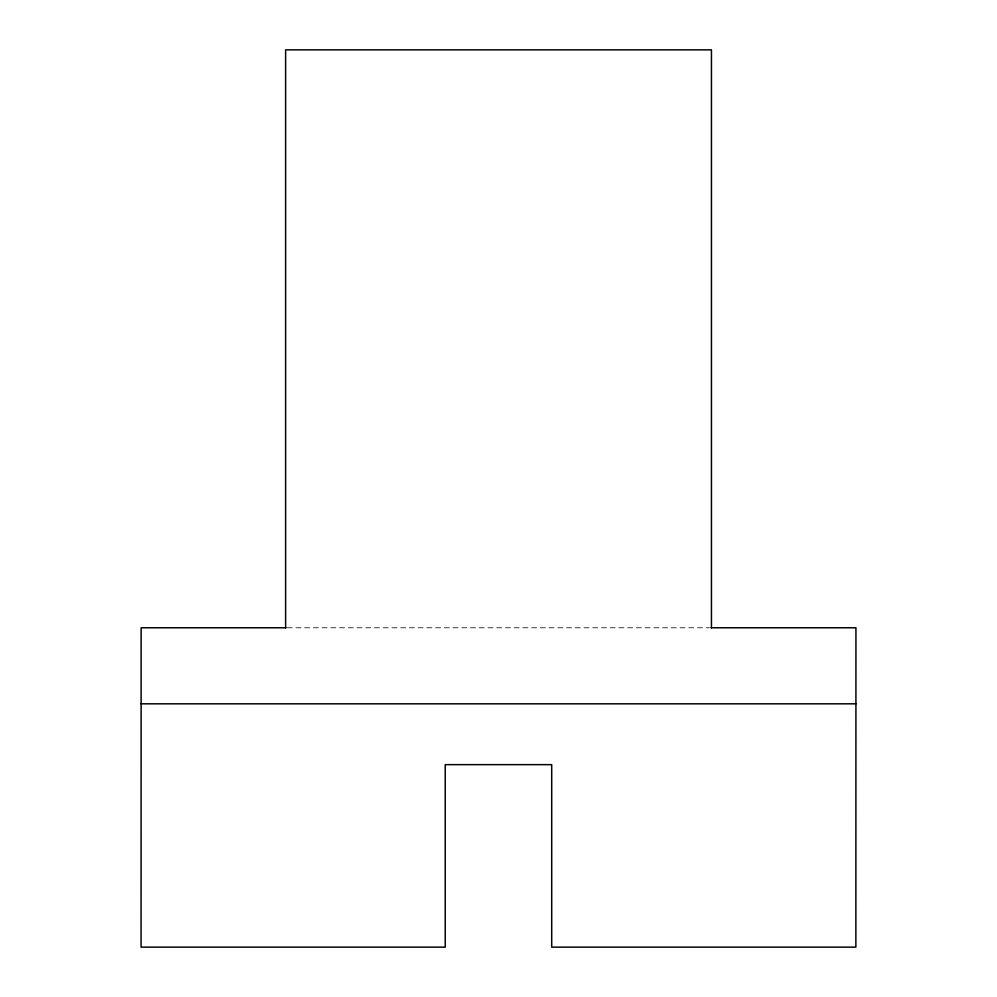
<?xml version="1.0" encoding="UTF-8"?>
<svg xmlns="http://www.w3.org/2000/svg" width="997" height="997" viewBox="0 0 997 997"><rect width="100%" height="100%" fill="white"/><g stroke="black" fill="none" stroke-linecap="round" stroke-linejoin="round"><path stroke-width="0.75" stroke-dasharray="4.99 3.74" d="M287.173 627.774L709.54 627.774"/><path stroke-width="1.5" d="M285.965 627.774L141.138 627.774L141.063 947.15L445.235 947.15L445.235 764.649L551.702 764.649L551.702 947.15L855.862 947.15L855.937 627.774L711.098 627.774M141.063 703.82L855.937 703.82M711.447 627.774L711.447 49.85L285.616 49.85L285.616 627.774"/></g></svg>
